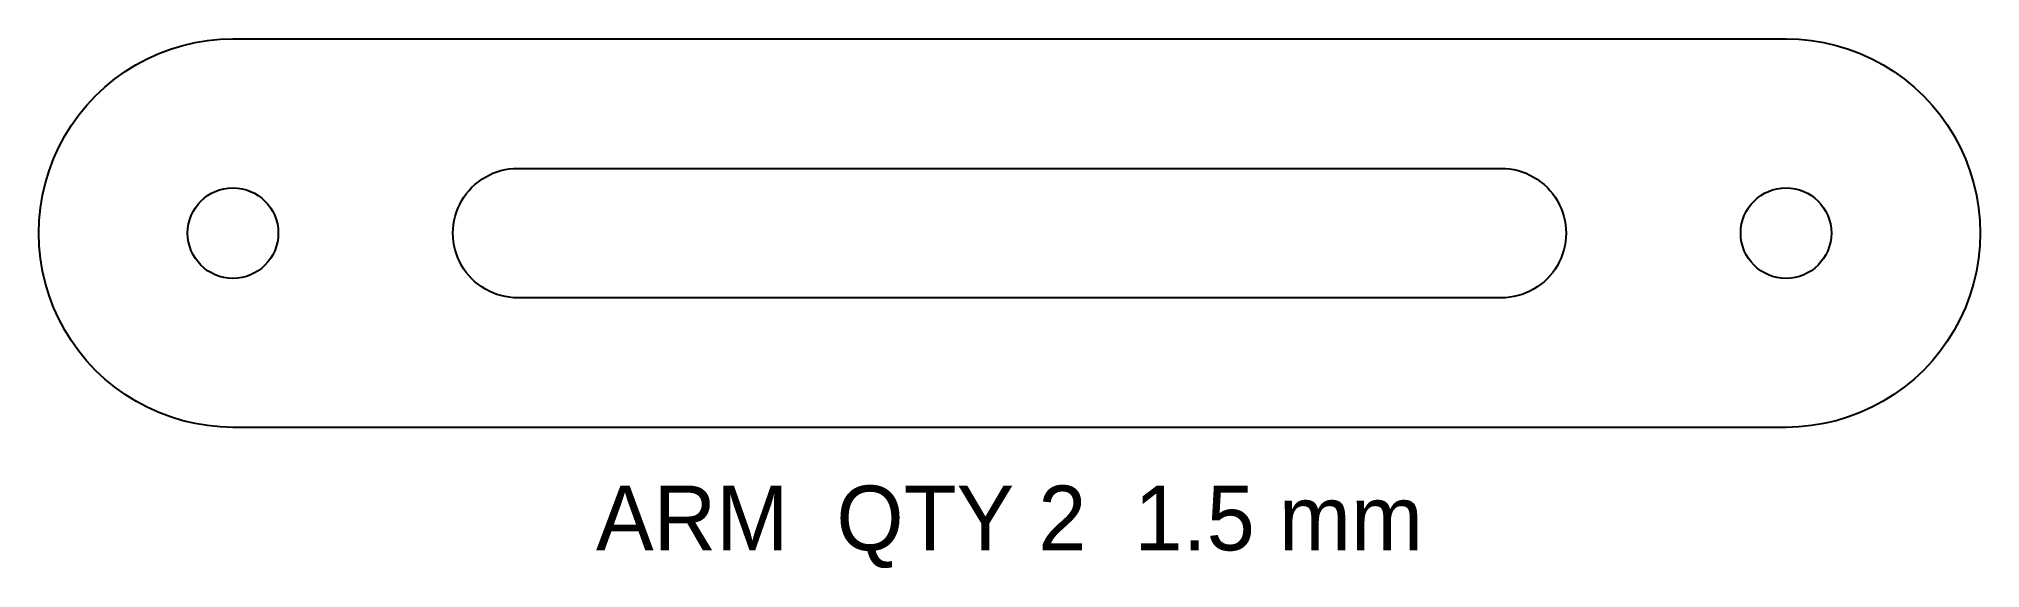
# Model space of a CAD drawing. Header units: millimetres. Extents: x -15 to 135, y -26 to 15.
import ezdxf
from ezdxf.enums import TextEntityAlignment as Align

# ---------------------------------------------------------------- set-up
doc = ezdxf.new("R2010")
doc.units = ezdxf.units.MM
doc.layers.add('CUT', color=7, linetype='Continuous')
doc.layers.add('LABEL', color=3, linetype='Continuous')

msp = doc.modelspace()

# ---------------------------------------------------------------- linework, layer by layer
at = {"layer": 'CUT'}
for points in [[(120, 15), (120.98, 14.97), (121.96, 14.87), (122.93, 14.71), (123.88, 14.49), (124.82, 14.2), (125.74, 13.86), (126.63, 13.45), (127.5, 12.99), (128.33, 12.47), (129.13, 11.9), (129.89, 11.28), (130.61, 10.61), (131.28, 9.89), (131.9, 9.13), (132.47, 8.33), (132.99, 7.5), (133.45, 6.63), (133.86, 5.74), (134.2, 4.82), (134.49, 3.88), (134.71, 2.93), (134.87, 1.96), (134.97, 0.98), (135, 0), (134.97, -0.98), (134.87, -1.96), (134.71, -2.93), (134.49, -3.88), (134.2, -4.82), (133.86, -5.74), (133.45, -6.63), (132.99, -7.5), (132.47, -8.33), (131.9, -9.13), (131.28, -9.89), (130.61, -10.61), (129.89, -11.28), (129.13, -11.9), (128.33, -12.47), (127.5, -12.99), (126.63, -13.45), (125.74, -13.86), (124.82, -14.2), (123.88, -14.49), (122.93, -14.71), (121.96, -14.87), (120.98, -14.97), (120, -15), (0, -15), (-0.98, -14.97), (-1.96, -14.87), (-2.93, -14.71), (-3.88, -14.49), (-4.82, -14.2), (-5.74, -13.86), (-6.63, -13.45), (-7.5, -12.99), (-8.33, -12.47), (-9.13, -11.9), (-9.89, -11.28), (-10.61, -10.61), (-11.28, -9.89), (-11.9, -9.13), (-12.47, -8.33), (-12.99, -7.5), (-13.45, -6.63), (-13.86, -5.74), (-14.2, -4.82), (-14.49, -3.88), (-14.71, -2.93), (-14.87, -1.96), (-14.97, -0.98), (-15, 0), (-14.97, 0.98), (-14.87, 1.96), (-14.71, 2.93), (-14.49, 3.88), (-14.2, 4.82), (-13.86, 5.74), (-13.45, 6.63), (-12.99, 7.5), (-12.47, 8.33), (-11.9, 9.13), (-11.28, 9.89), (-10.61, 10.61), (-9.89, 11.28), (-9.13, 11.9), (-8.33, 12.47), (-7.5, 12.99), (-6.63, 13.45), (-5.74, 13.86), (-4.82, 14.2), (-3.88, 14.49), (-2.93, 14.71), (-1.96, 14.87), (-0.98, 14.97), (0, 15)], [(98, 5), (98.33, 4.99), (98.65, 4.96), (98.98, 4.9), (99.29, 4.83), (99.61, 4.73), (99.91, 4.62), (100.21, 4.48), (100.5, 4.33), (100.78, 4.16), (101.04, 3.97), (101.3, 3.76), (101.54, 3.54), (101.76, 3.3), (101.97, 3.04), (102.16, 2.78), (102.33, 2.5), (102.48, 2.21), (102.62, 1.91), (102.73, 1.61), (102.83, 1.29), (102.9, 0.98), (102.96, 0.65), (102.99, 0.33), (103, 0), (102.99, -0.33), (102.96, -0.65), (102.9, -0.98), (102.83, -1.29), (102.73, -1.61), (102.62, -1.91), (102.48, -2.21), (102.33, -2.5), (102.16, -2.78), (101.97, -3.04), (101.76, -3.3), (101.54, -3.54), (101.3, -3.76), (101.04, -3.97), (100.78, -4.16), (100.5, -4.33), (100.21, -4.48), (99.91, -4.62), (99.61, -4.73), (99.29, -4.83), (98.98, -4.9), (98.65, -4.96), (98.33, -4.99), (98, -5), (22, -5), (21.67, -4.99), (21.35, -4.96), (21.02, -4.9), (20.71, -4.83), (20.39, -4.73), (20.09, -4.62), (19.79, -4.48), (19.5, -4.33), (19.22, -4.16), (18.96, -3.97), (18.7, -3.76), (18.46, -3.54), (18.24, -3.3), (18.03, -3.04), (17.84, -2.78), (17.67, -2.5), (17.52, -2.21), (17.38, -1.91), (17.27, -1.61), (17.17, -1.29), (17.1, -0.98), (17.04, -0.65), (17.01, -0.33), (17, 0), (17.01, 0.33), (17.04, 0.65), (17.1, 0.98), (17.17, 1.29), (17.27, 1.61), (17.38, 1.91), (17.52, 2.21), (17.67, 2.5), (17.84, 2.78), (18.03, 3.04), (18.24, 3.3), (18.46, 3.54), (18.7, 3.76), (18.96, 3.97), (19.22, 4.16), (19.5, 4.33), (19.79, 4.48), (20.09, 4.62), (20.39, 4.73), (20.71, 4.83), (21.02, 4.9), (21.35, 4.96), (21.67, 4.99), (22, 5)]]:
    msp.add_lwpolyline(points, close=True, dxfattribs=at)
for centre in [(0, 0), (120, 0)]:
    msp.add_circle(centre, 3.5, dxfattribs=at)

# ---------------------------------------------------------------- texts
at = {"layer": 'LABEL'}
msp.add_text('ARM  QTY 2  1.5 mm', height=5, dxfattribs=at).set_placement((60, -22), align=Align.MIDDLE_CENTER)

doc.saveas('drawing.dxf')
